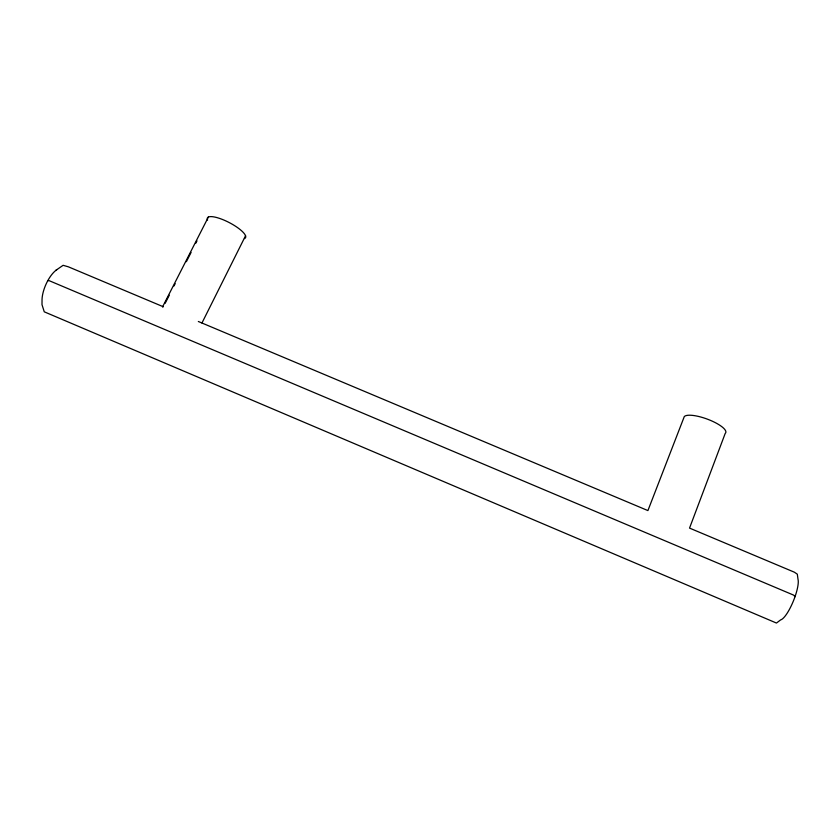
<?xml version="1.0" encoding="UTF-8"?>
<svg xmlns="http://www.w3.org/2000/svg" width="840" height="840" viewBox="0 0 840 840"><rect width="100%" height="100%" fill="white"/><g stroke="black" fill="none" stroke-linecap="round" stroke-linejoin="round"><path stroke-width="1.26" d="M201.947 323.012L245.564 235.736M162.509 306.999L208.373 217.066M165.144 303.314L169.271 295.229M173.985 285.978L175.172 283.668M186.365 261.702L191.079 252.452M195.804 243.201L196.98 240.891M55.923 270.281L63.116 265.314L68.355 266.816L163.38 306.789M47.639 280.969L48.752 280.497L793.706 595.15L795.018 596.704M198.334 321.489L647.913 510.584L684.285 416.588A22.323 6.311 20.2 0 1 709.842 420.116A22.323 6.311 20.2 0 1 725.203 433.451L689.535 528.097L794.356 572.187L797.318 574.172L798 579.243A22.817 5.659 -67.9 0 1 792.824 602.343A22.817 5.659 -67.9 0 1 780.665 619.868L776.465 623.049L44.258 311.819L42 304.647L42.032 301.004A21.536 8.736 -66.2 0 1 56.69 269.776M207.585 220.08A21.462 5.87 27.4 0 1 228.333 222.117A21.462 5.87 27.4 0 1 244.461 238.571"/></g></svg>
